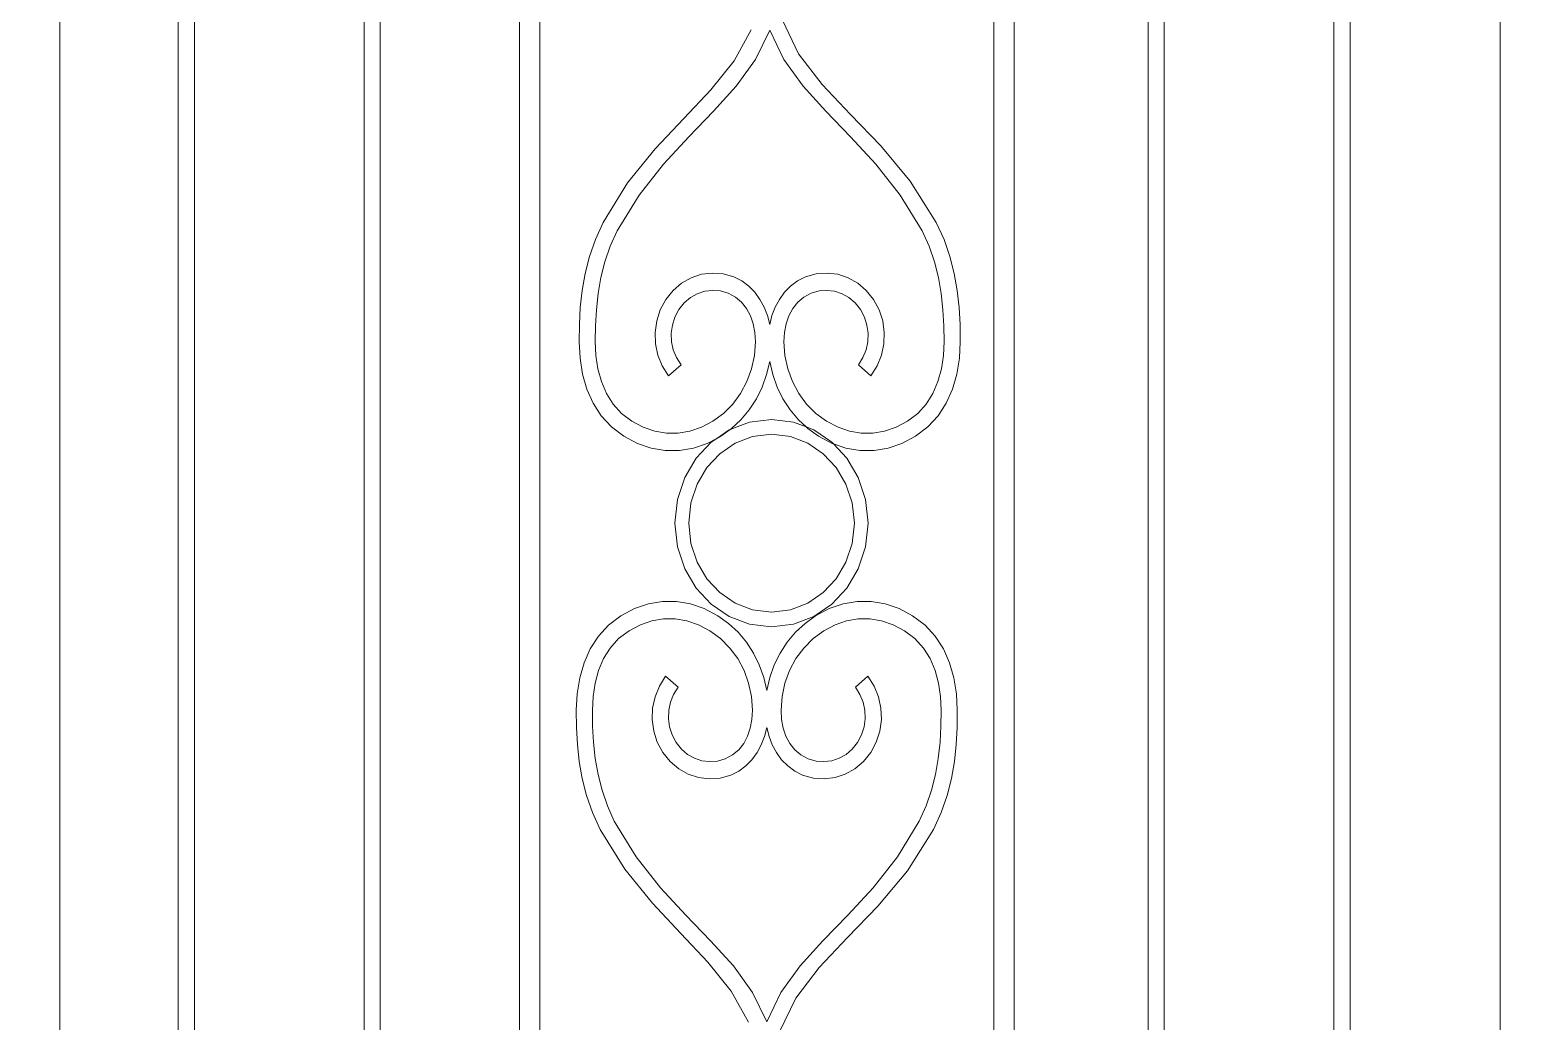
# Model space of a CAD drawing. Header units: millimetres. Extents: x 1832547 to 2001569, y -558009 to -417808.
# Drawn here: x 1888791 to 1889493, y -523340 to -522876 of the extents above; entities that cross this region are included whole.
import ezdxf
from ezdxf.xclip import XClip

# ---------------------------------------------------------------- set-up
doc = ezdxf.new("R2010")
doc.units = ezdxf.units.MM
doc.header["$MEASUREMENT"] = 0
doc.header["$XCLIPFRAME"] = 0
doc.linetypes.add('HIDDEN', pattern=[9.525, 6.35, -3.175])
for name, color, linetype, lineweight in [('CA. HATCH', 250, 'CONTINUOUS', 9), ('CA. TUONG', 30, 'CONTINUOUS', 30), ('CA.dim 08', 8, 'CONTINUOUS', 13), ('CA.khuat 75', 75, 'HIDDEN', 9), ('CA.noi that 15', 15, 'CONTINUOUS', 9), ('CA.thay 145', 145, 'CONTINUOUS', 18), ('CA_manh 08', 8, 'CONTINUOUS', 9)]:
    doc.layers.add(name, color=color, linetype=linetype, lineweight=lineweight)

# ---------------------------------------------------------------- blocks, each defined once
blk = doc.blocks.new('\xad54t54')
at = {"layer": 'CA. HATCH'}
h = blk.add_hatch(dxfattribs=at)
h.set_pattern_fill('MUDST', color=256, scale=200, angle=45, double=1)
h.paths.add_polyline_path([(1844214.98, -519021.52), (1844865.11, -519021.52), (1844865.11, -516941.52), (1844214.98, -516941.52)])
h.paths.add_polyline_path([(1845703.34, -519021.52), (1845055.11, -519021.52), (1845055.11, -516941.52), (1845703.34, -516941.52)])
blk.add_lwpolyline([(1845703.34, -519021.52), (1845055.11, -519021.52), (1845055.11, -516941.52), (1845703.34, -516941.52)], close=True, dxfattribs=at)
at = {"layer": 'CA.dim 08'}
for points in [[(1844209.98, -519026.52), (1844870.11, -519026.52), (1844870.11, -516936.52), (1844209.98, -516936.52)], [(1845708.34, -519026.52), (1845050.11, -519026.52), (1845050.11, -516936.52), (1845708.34, -516936.52)], [(1844214.98, -519021.52), (1844865.11, -519021.52), (1844865.11, -516941.52), (1844214.98, -516941.52)]]:
    blk.add_lwpolyline(points, close=True, dxfattribs=at)
at = {"layer": 'CA.khuat 75', "ltscale": 20}
for points in [[(1844114.98, -516846.52), (1844960.11, -517981.52), (1844113.09, -519116.52)], [(1845798.34, -516846.52), (1844960.11, -517981.52), (1845800.23, -519116.52)]]:
    blk.add_lwpolyline(points, dxfattribs=at)
at = {"layer": 'CA.noi that 15'}
for points in [[(1844199.98, -519036.52), (1844880.11, -519036.52), (1844880.11, -516926.52), (1844199.98, -516926.52)], [(1845718.34, -519036.52), (1845040.11, -519036.52), (1845040.11, -516926.52), (1845718.34, -516926.52)]]:
    blk.add_lwpolyline(points, close=True, dxfattribs=at)
at = {"layer": 'CA.thay 145'}
for points in [[(1844119.98, -519116.52), (1844960.11, -519116.52), (1844960.11, -516846.52), (1844119.98, -516846.52)], [(1845800.23, -519116.52), (1844960.11, -519116.52), (1844960.11, -516846.52), (1845800.23, -516846.52)], [(1844179.98, -519056.52), (1844900.11, -519056.52), (1844900.11, -516906.52), (1844179.98, -516906.52)], [(1845738.34, -519056.52), (1845020.11, -519056.52), (1845020.11, -516906.52), (1845738.34, -516906.52)]]:
    blk.add_lwpolyline(points, close=True, dxfattribs=at)

msp = doc.modelspace()

# ---------------------------------------------------------------- linework, layer by layer
at = {"layer": 'CA_manh 08'}
for p, q in [((1889479.5, -522740.22), (1889479.5, -523473.58)), ((1888805.25, -523363.42), (1888805.25, -522851.15)), ((1888860.67, -522851.15), (1888860.67, -523363.42)), ((1888868.23, -523361.66), (1888868.23, -522851.77)), ((1888947.69, -522852.13), (1888947.69, -523368.31)), ((1888955.25, -523363.42), (1888955.25, -522851.15)), ((1889020.42, -522851.15), (1889020.42, -523363.42)), ((1889029.88, -523363.42), (1889029.88, -522851.15)), ((1889242.49, -522851.15), (1889242.49, -523363.42)), ((1889251.95, -523363.42), (1889251.95, -522851.15)), ((1889314.67, -522851.15), (1889314.67, -523363.42)), ((1889322.23, -522852.13), (1889322.23, -523368.31)), ((1889401.69, -522851.77), (1889401.69, -523361.66)), ((1889409.25, -523363.42), (1889409.25, -522851.15)), ((1889143.49, -522871.46), (1889151.07, -522887.24)), ((1889120.87, -522890.55), (1889128.93, -522875.93)), ((1889137.54, -522876.16), (1889130.92, -522889.88)), ((1889144.16, -522889.88), (1889137.54, -522876.16)), ((1889151.07, -522887.24), (1889162.13, -522901.59)), ((1889109.99, -522904.1), (1889120.87, -522890.55)), ((1889130.92, -522889.88), (1889121.92, -522902.27)), ((1889153.15, -522902.27), (1889144.16, -522889.88)), ((1889162.13, -522901.59), (1889175.38, -522915.58)), ((1889097.34, -522917.51), (1889109.99, -522904.1)), ((1889121.92, -522902.27), (1889111.26, -522914.08)), ((1889163.81, -522914.08), (1889153.15, -522902.27)), ((1889111.26, -522914.08), (1889099.65, -522926.04)), ((1889175.43, -522926.04), (1889163.81, -522914.08)), ((1889175.38, -522915.58), (1889189.54, -522930.28)), ((1889084.01, -522931.7), (1889097.34, -522917.51)), ((1889099.65, -522926.04), (1889087.79, -522938.87)), ((1889187.29, -522938.87), (1889175.43, -522926.04)), ((1889071.06, -522947.61), (1889084.01, -522931.7)), ((1889189.54, -522930.28), (1889203.35, -522946.78)), ((1889087.79, -522938.87), (1889076.39, -522953.32)), ((1889198.69, -522953.32), (1889187.29, -522938.87)), ((1889059.55, -522966.16), (1889071.06, -522947.61)), ((1889203.35, -522946.78), (1889215.52, -522966.16)), ((1889076.39, -522953.32), (1889066.16, -522970.11)), ((1889208.91, -522970.11), (1889198.69, -522953.32)), ((1889055.93, -522974.08), (1889059.55, -522966.16)), ((1889066.16, -522970.11), (1889062.93, -522977.23)), ((1889212.15, -522977.23), (1889208.91, -522970.11)), ((1889215.52, -522966.16), (1889219.15, -522974.08)), ((1889053.15, -522982.02), (1889055.93, -522974.08)), ((1889062.93, -522977.23), (1889060.42, -522984.53)), ((1889214.66, -522984.53), (1889212.15, -522977.23)), ((1889219.15, -522974.08), (1889221.93, -522982.02)), ((1889051.11, -522989.98), (1889053.15, -522982.02)), ((1889060.42, -522984.53), (1889058.56, -522991.95)), ((1889216.52, -522991.95), (1889214.66, -522984.53)), ((1889221.93, -522982.02), (1889223.96, -522989.98)), ((1889049.72, -522997.96), (1889051.11, -522989.98)), ((1889058.56, -522991.95), (1889057.26, -522999.45)), ((1889096.32, -522994.52), (1889100.79, -522992)), ((1889100.79, -522992), (1889105.6, -522990.41)), ((1889105.6, -522990.41), (1889110.61, -522989.8)), ((1889110.61, -522989.8), (1889115.7, -522990.19)), ((1889115.7, -522990.19), (1889120.74, -522991.64)), ((1889120.74, -522991.64), (1889124.47, -522993.51)), ((1889150.61, -522993.51), (1889154.33, -522991.64)), ((1889154.33, -522991.64), (1889159.38, -522990.19)), ((1889159.38, -522990.19), (1889164.47, -522989.8)), ((1889164.47, -522989.8), (1889169.48, -522990.41)), ((1889169.48, -522990.41), (1889174.29, -522992)), ((1889174.29, -522992), (1889178.76, -522994.52)), ((1889217.82, -522999.45), (1889216.52, -522991.95)), ((1889223.96, -522989.98), (1889225.36, -522997.96)), ((1889048.86, -523005.95), (1889049.72, -522997.96)), ((1889057.26, -522999.45), (1889056.43, -523006.98)), ((1889088.91, -523002.16), (1889092.32, -522997.92)), ((1889092.32, -522997.92), (1889096.32, -522994.52)), ((1889103.67, -522999.51), (1889100.44, -523001.33)), ((1889107.14, -522998.36), (1889103.67, -522999.51)), ((1889110.76, -522997.91), (1889107.14, -522998.36)), ((1889114.45, -522998.2), (1889110.76, -522997.91)), ((1889118.1, -522999.25), (1889114.45, -522998.2)), ((1889121.53, -523001.06), (1889118.1, -522999.25)), ((1889124.47, -522993.51), (1889127.76, -522995.92)), ((1889127.76, -522995.92), (1889130.6, -522998.81)), ((1889130.6, -522998.81), (1889133, -523002.12)), ((1889142.08, -523002.12), (1889144.48, -522998.81)), ((1889144.48, -522998.81), (1889147.32, -522995.92)), ((1889147.32, -522995.92), (1889150.61, -522993.51)), ((1889156.98, -522999.25), (1889153.55, -523001.06)), ((1889160.63, -522998.2), (1889156.98, -522999.25)), ((1889164.32, -522997.91), (1889160.63, -522998.2)), ((1889167.94, -522998.36), (1889164.32, -522997.91)), ((1889171.41, -522999.51), (1889167.94, -522998.36)), ((1889174.64, -523001.33), (1889171.41, -522999.51)), ((1889178.76, -522994.52), (1889182.76, -522997.92)), ((1889182.76, -522997.92), (1889186.17, -523002.16)), ((1889218.65, -523006.98), (1889217.82, -522999.45)), ((1889225.36, -522997.96), (1889226.22, -523005.95)), ((1889048.44, -523013.96), (1889048.86, -523005.95)), ((1889056.43, -523006.98), (1889056.01, -523014.48)), ((1889084.64, -523012.2), (1889086.31, -523007.02)), ((1889086.31, -523007.02), (1889088.91, -523002.16)), ((1889095.08, -523006.86), (1889093.19, -523010.39)), ((1889097.55, -523003.79), (1889095.08, -523006.86)), ((1889100.44, -523001.33), (1889097.55, -523003.79)), ((1889124.41, -523003.47), (1889121.53, -523001.06)), ((1889126.74, -523006.41), (1889124.41, -523003.47)), ((1889128.55, -523009.8), (1889126.74, -523006.41)), ((1889133, -523002.12), (1889134.96, -523005.79)), ((1889134.96, -523005.79), (1889136.47, -523009.75)), ((1889138.61, -523009.75), (1889140.12, -523005.79)), ((1889140.12, -523005.79), (1889142.08, -523002.12)), ((1889148.33, -523006.41), (1889146.53, -523009.8)), ((1889150.67, -523003.47), (1889148.33, -523006.41)), ((1889153.55, -523001.06), (1889150.67, -523003.47)), ((1889177.53, -523003.79), (1889174.64, -523001.33)), ((1889180, -523006.86), (1889177.53, -523003.79)), ((1889181.89, -523010.39), (1889180, -523006.86)), ((1889186.17, -523002.16), (1889188.77, -523007.02)), ((1889188.77, -523007.02), (1889190.44, -523012.2)), ((1889219.07, -523014.48), (1889218.65, -523006.98)), ((1889226.22, -523005.95), (1889226.64, -523013.96)), ((1889048.34, -523021.98), (1889048.44, -523013.96)), ((1889083.91, -523017.57), (1889084.64, -523012.2)), ((1889091.99, -523014.15), (1889091.47, -523018.03)), ((1889093.19, -523010.39), (1889091.99, -523014.15)), ((1889129.82, -523013.57), (1889128.55, -523009.8)), ((1889130.58, -523017.66), (1889129.82, -523013.57)), ((1889136.47, -523009.75), (1889137.54, -523013.96)), ((1889137.54, -523013.96), (1889138.61, -523009.75)), ((1889145.26, -523013.57), (1889144.5, -523017.66)), ((1889146.53, -523009.8), (1889145.26, -523013.57)), ((1889183.09, -523014.15), (1889181.89, -523010.39)), ((1889183.61, -523018.03), (1889183.09, -523014.15)), ((1889190.44, -523012.2), (1889191.17, -523017.57)), ((1889226.64, -523013.96), (1889226.74, -523021.98)), ((1889056.01, -523014.48), (1889055.91, -523021.92)), ((1889084.1, -523022.96), (1889083.91, -523017.57)), ((1889091.47, -523018.03), (1889091.61, -523021.94)), ((1889130.84, -523021.98), (1889130.58, -523017.66)), ((1889144.5, -523017.66), (1889144.24, -523021.98)), ((1889183.47, -523021.94), (1889183.61, -523018.03)), ((1889191.17, -523017.57), (1889190.98, -523022.96)), ((1889219.17, -523021.92), (1889219.07, -523014.48)), ((1889048.75, -523029.69), (1889048.34, -523021.98)), ((1889055.91, -523021.92), (1889056.23, -523028.42)), ((1889056.23, -523028.42), (1889057.17, -523034.69)), ((1889085.21, -523028.25), (1889084.1, -523022.96)), ((1889087.24, -523033.28), (1889085.21, -523028.25)), ((1889091.61, -523021.94), (1889092.43, -523025.77)), ((1889092.43, -523025.77), (1889093.9, -523029.41)), ((1889129.05, -523034.72), (1889130.39, -523028.47)), ((1889130.39, -523028.47), (1889130.84, -523021.98)), ((1889144.24, -523021.98), (1889144.69, -523028.47)), ((1889144.69, -523028.47), (1889146.02, -523034.72)), ((1889181.18, -523029.41), (1889182.65, -523025.77)), ((1889182.65, -523025.77), (1889183.47, -523021.94)), ((1889189.87, -523028.25), (1889187.84, -523033.28)), ((1889190.98, -523022.96), (1889189.87, -523028.25)), ((1889217.91, -523034.69), (1889218.85, -523028.42)), ((1889218.85, -523028.42), (1889219.17, -523021.92)), ((1889226.74, -523021.98), (1889226.33, -523029.69)), ((1889049.95, -523037.12), (1889048.75, -523029.69)), ((1889057.17, -523034.69), (1889058.78, -523040.62)), ((1889090.18, -523037.91), (1889087.24, -523033.28)), ((1889096.03, -523032.76), (1889090.18, -523037.91)), ((1889093.9, -523029.41), (1889096.03, -523032.76)), ((1889126.89, -523040.63), (1889129.05, -523034.72)), ((1889137.54, -523031.22), (1889136.13, -523037.34)), ((1889138.95, -523037.34), (1889137.54, -523031.22)), ((1889146.02, -523034.72), (1889148.19, -523040.63)), ((1889179.05, -523032.76), (1889181.18, -523029.41)), ((1889184.9, -523037.91), (1889179.05, -523032.76)), ((1889187.84, -523033.28), (1889184.9, -523037.91)), ((1889216.3, -523040.62), (1889217.91, -523034.69)), ((1889226.33, -523029.69), (1889225.13, -523037.12)), ((1889051.98, -523044.16), (1889049.95, -523037.12)), ((1889058.78, -523040.62), (1889061.13, -523046.12)), ((1889123.94, -523046.13), (1889126.89, -523040.63)), ((1889136.13, -523037.34), (1889134.05, -523043.19)), ((1889141.03, -523043.19), (1889138.95, -523037.34)), ((1889148.19, -523040.63), (1889151.14, -523046.13)), ((1889213.95, -523046.12), (1889216.3, -523040.62)), ((1889225.13, -523037.12), (1889223.1, -523044.16)), ((1889054.88, -523050.7), (1889051.98, -523044.16)), ((1889061.13, -523046.12), (1889064.25, -523051.11)), ((1889120.26, -523051.11), (1889123.94, -523046.13)), ((1889131.33, -523048.71), (1889128, -523053.84)), ((1889134.05, -523043.19), (1889131.33, -523048.71)), ((1889143.75, -523048.71), (1889141.03, -523043.19)), ((1889147.08, -523053.84), (1889143.75, -523048.71)), ((1889151.14, -523046.13), (1889154.82, -523051.11)), ((1889210.83, -523051.11), (1889213.95, -523046.12)), ((1889223.1, -523044.16), (1889220.2, -523050.7)), ((1889058.7, -523056.63), (1889054.88, -523050.7)), ((1889064.25, -523051.11), (1889068.2, -523055.48)), ((1889068.2, -523055.48), (1889073.05, -523059.16)), ((1889110.89, -523059.16), (1889115.89, -523055.48)), ((1889115.89, -523055.48), (1889120.26, -523051.11)), ((1889128, -523053.84), (1889124.1, -523058.5)), ((1889150.98, -523058.5), (1889147.08, -523053.84)), ((1889154.82, -523051.11), (1889159.18, -523055.48)), ((1889159.18, -523055.48), (1889164.19, -523059.16)), ((1889202.03, -523059.16), (1889206.87, -523055.48)), ((1889206.87, -523055.48), (1889210.83, -523051.11)), ((1889220.2, -523050.7), (1889216.38, -523056.63)), ((1889063.48, -523061.83), (1889058.7, -523056.63)), ((1889069.26, -523066.19), (1889063.48, -523061.83)), ((1889073.05, -523059.16), (1889078.39, -523061.98)), ((1889078.39, -523061.98), (1889083.8, -523063.86)), ((1889100.15, -523063.85), (1889105.55, -523061.97)), ((1889105.55, -523061.97), (1889110.89, -523059.16)), ((1889112.79, -523067.19), (1889118.52, -523063.27)), ((1889119.05, -523063.07), (1889114.68, -523066.19)), ((1889118.52, -523063.27), (1889119.05, -523063.07)), ((1889128.03, -523059.62), (1889119.05, -523063.07)), ((1889119.05, -523063.07), (1889119.64, -523062.64)), ((1889124.1, -523058.5), (1889119.64, -523062.64)), ((1889128.03, -523059.62), (1889138.39, -523058.33)), ((1889138.39, -523058.33), (1889148.75, -523059.62)), ((1889154.6, -523061.86), (1889148.75, -523059.62)), ((1889150.98, -523058.5), (1889154.6, -523061.86)), ((1889155.43, -523062.64), (1889154.6, -523061.86)), ((1889154.6, -523061.86), (1889158.27, -523063.27)), ((1889160.4, -523066.19), (1889155.43, -523062.64)), ((1889158.27, -523063.27), (1889166.66, -523069.01)), ((1889164.19, -523059.16), (1889169.53, -523061.97)), ((1889169.53, -523061.97), (1889174.93, -523063.85)), ((1889196.69, -523061.98), (1889191.28, -523063.86)), ((1889196.69, -523061.98), (1889202.03, -523059.16)), ((1889211.6, -523061.83), (1889205.82, -523066.19)), ((1889216.38, -523056.63), (1889211.6, -523061.83)), ((1889069.26, -523066.19), (1889075.63, -523069.54)), ((1889082.12, -523071.78), (1889075.63, -523069.54)), ((1889083.8, -523063.86), (1889089.25, -523064.8)), ((1889089.25, -523064.8), (1889094.7, -523064.8)), ((1889094.7, -523064.8), (1889100.15, -523063.85)), ((1889108.31, -523069.54), (1889101.82, -523071.78)), ((1889103.12, -523076.53), (1889110.12, -523069.01)), ((1889108.31, -523069.54), (1889112.79, -523067.19)), ((1889112.79, -523067.19), (1889110.12, -523069.01)), ((1889114.68, -523066.19), (1889112.79, -523067.19)), ((1889121.35, -523069.49), (1889114.15, -523074.41)), ((1889129.51, -523066.35), (1889121.35, -523069.49)), ((1889138.39, -523065.25), (1889129.51, -523066.35)), ((1889147.28, -523066.35), (1889138.39, -523065.25)), ((1889155.44, -523069.49), (1889147.28, -523066.35)), ((1889162.63, -523074.41), (1889155.44, -523069.49)), ((1889166.77, -523069.54), (1889160.4, -523066.19)), ((1889166.66, -523069.01), (1889167.34, -523069.74)), ((1889167.34, -523069.74), (1889166.77, -523069.54)), ((1889167.34, -523069.74), (1889173.26, -523071.78)), ((1889173.67, -523076.53), (1889167.34, -523069.74)), ((1889174.93, -523063.85), (1889180.38, -523064.8)), ((1889180.38, -523064.8), (1889185.83, -523064.8)), ((1889185.83, -523064.8), (1889191.28, -523063.86)), ((1889199.45, -523069.54), (1889192.96, -523071.78)), ((1889205.82, -523066.19), (1889199.45, -523069.54)), ((1889088.68, -523072.89), (1889082.12, -523071.78)), ((1889088.68, -523072.89), (1889095.26, -523072.89)), ((1889095.26, -523072.89), (1889101.82, -523071.78)), ((1889097.78, -523085.55), (1889103.12, -523076.53)), ((1889114.15, -523074.41), (1889108.14, -523080.86)), ((1889168.64, -523080.86), (1889162.63, -523074.41)), ((1889179.82, -523072.89), (1889173.26, -523071.78)), ((1889173.67, -523076.53), (1889179.01, -523085.55)), ((1889186.4, -523072.89), (1889179.82, -523072.89)), ((1889192.96, -523071.78), (1889186.4, -523072.89)), ((1889108.14, -523080.86), (1889103.56, -523088.59)), ((1889173.22, -523088.59), (1889168.64, -523080.86)), ((1889094.37, -523095.77), (1889097.78, -523085.55)), ((1889103.56, -523088.59), (1889100.64, -523097.36)), ((1889176.14, -523097.36), (1889173.22, -523088.59)), ((1889179.01, -523085.55), (1889182.41, -523095.77)), ((1889093.18, -523106.9), (1889094.37, -523095.77)), ((1889100.64, -523097.36), (1889099.62, -523106.9)), ((1889177.17, -523106.9), (1889176.14, -523097.36)), ((1889182.41, -523095.77), (1889183.61, -523106.9)), ((1889094.37, -523118.03), (1889093.18, -523106.9)), ((1889099.62, -523106.9), (1889100.64, -523116.44)), ((1889176.14, -523116.44), (1889177.17, -523106.9)), ((1889183.61, -523106.9), (1889182.41, -523118.03)), ((1889097.78, -523128.25), (1889094.37, -523118.03)), ((1889100.64, -523116.44), (1889103.56, -523125.21)), ((1889173.22, -523125.21), (1889176.14, -523116.44)), ((1889182.41, -523118.03), (1889179.01, -523128.25)), ((1889103.56, -523125.21), (1889108.14, -523132.94)), ((1889168.64, -523132.94), (1889173.22, -523125.21)), ((1889103.12, -523137.27), (1889097.78, -523128.25)), ((1889108.14, -523132.94), (1889114.15, -523139.39)), ((1889162.63, -523139.39), (1889168.64, -523132.94)), ((1889179.01, -523128.25), (1889173.67, -523137.27)), ((1889110.12, -523144.79), (1889103.12, -523137.27)), ((1889114.15, -523139.39), (1889121.35, -523144.31)), ((1889155.44, -523144.31), (1889162.63, -523139.39)), ((1889173.67, -523137.27), (1889166.66, -523144.79)), ((1889067.91, -523150.23), (1889074.28, -523146.88)), ((1889080.77, -523144.65), (1889074.28, -523146.88)), ((1889087.32, -523143.53), (1889080.77, -523144.65)), ((1889093.91, -523143.53), (1889087.32, -523143.53)), ((1889100.46, -523144.65), (1889093.91, -523143.53)), ((1889106.95, -523146.88), (1889100.46, -523144.65)), ((1889113.32, -523150.23), (1889106.95, -523146.88)), ((1889118.52, -523150.53), (1889110.12, -523144.79)), ((1889121.35, -523144.31), (1889129.51, -523147.45)), ((1889129.51, -523147.45), (1889138.39, -523148.55)), ((1889138.39, -523148.55), (1889147.28, -523147.45)), ((1889147.28, -523147.45), (1889155.44, -523144.31)), ((1889166.66, -523144.79), (1889158.27, -523150.53)), ((1889165.42, -523146.88), (1889159.05, -523150.23)), ((1889171.91, -523144.65), (1889165.42, -523146.88)), ((1889178.46, -523143.53), (1889171.91, -523144.65)), ((1889185.05, -523143.53), (1889178.46, -523143.53)), ((1889191.6, -523144.65), (1889185.05, -523143.53)), ((1889198.09, -523146.88), (1889191.6, -523144.65)), ((1889204.46, -523150.23), (1889198.09, -523146.88)), ((1889062.12, -523154.6), (1889057.35, -523159.8)), ((1889067.91, -523150.23), (1889062.12, -523154.6)), ((1889071.69, -523157.27), (1889077.04, -523154.45)), ((1889077.04, -523154.45), (1889082.45, -523152.57)), ((1889082.45, -523152.57), (1889087.89, -523151.63)), ((1889087.89, -523151.63), (1889093.35, -523151.63)), ((1889093.35, -523151.63), (1889098.79, -523152.57)), ((1889098.79, -523152.57), (1889104.2, -523154.45)), ((1889104.2, -523154.45), (1889109.54, -523157.27)), ((1889118.29, -523153.79), (1889113.32, -523150.23)), ((1889122.74, -523157.93), (1889118.29, -523153.79)), ((1889128.03, -523154.19), (1889118.52, -523150.53)), ((1889138.39, -523155.47), (1889128.03, -523154.19)), ((1889148.75, -523154.19), (1889138.39, -523155.47)), ((1889158.27, -523150.53), (1889148.75, -523154.19)), ((1889154.08, -523153.79), (1889149.63, -523157.93)), ((1889159.05, -523150.23), (1889154.08, -523153.79)), ((1889162.83, -523157.27), (1889168.17, -523154.45)), ((1889168.17, -523154.45), (1889173.58, -523152.57)), ((1889173.58, -523152.57), (1889179.02, -523151.63)), ((1889179.02, -523151.63), (1889184.48, -523151.63)), ((1889184.48, -523151.63), (1889189.92, -523152.57)), ((1889195.33, -523154.45), (1889189.92, -523152.57)), ((1889195.33, -523154.45), (1889200.68, -523157.27)), ((1889210.25, -523154.6), (1889204.46, -523150.23)), ((1889215.02, -523159.8), (1889210.25, -523154.6)), ((1889057.35, -523159.8), (1889053.53, -523165.72)), ((1889062.89, -523165.32), (1889066.85, -523160.95)), ((1889066.85, -523160.95), (1889071.69, -523157.27)), ((1889109.54, -523157.27), (1889114.54, -523160.95)), ((1889114.54, -523160.95), (1889118.91, -523165.32)), ((1889126.65, -523162.59), (1889122.74, -523157.93)), ((1889149.63, -523157.93), (1889145.72, -523162.59)), ((1889153.46, -523165.32), (1889157.83, -523160.95)), ((1889157.83, -523160.95), (1889162.83, -523157.27)), ((1889200.68, -523157.27), (1889205.52, -523160.95)), ((1889205.52, -523160.95), (1889209.48, -523165.32)), ((1889218.84, -523165.72), (1889215.02, -523159.8)), ((1889053.53, -523165.72), (1889050.63, -523172.26)), ((1889059.77, -523170.31), (1889062.89, -523165.32)), ((1889118.91, -523165.32), (1889122.59, -523170.3)), ((1889129.97, -523167.71), (1889126.65, -523162.59)), ((1889132.69, -523173.23), (1889129.97, -523167.71)), ((1889142.39, -523167.71), (1889139.68, -523173.23)), ((1889145.72, -523162.59), (1889142.39, -523167.71)), ((1889149.78, -523170.3), (1889153.46, -523165.32)), ((1889209.48, -523165.32), (1889212.6, -523170.31)), ((1889221.74, -523172.26), (1889218.84, -523165.72)), ((1889050.63, -523172.26), (1889048.6, -523179.3)), ((1889055.81, -523181.74), (1889057.43, -523175.81)), ((1889057.43, -523175.81), (1889059.77, -523170.31)), ((1889122.59, -523170.3), (1889125.54, -523175.79)), ((1889125.54, -523175.79), (1889127.7, -523181.71)), ((1889134.77, -523179.09), (1889132.69, -523173.23)), ((1889139.68, -523173.23), (1889137.6, -523179.09)), ((1889144.67, -523181.71), (1889146.83, -523175.79)), ((1889146.83, -523175.79), (1889149.78, -523170.3)), ((1889212.6, -523170.31), (1889214.94, -523175.81)), ((1889214.94, -523175.81), (1889216.56, -523181.74)), ((1889223.77, -523179.3), (1889221.74, -523172.26)), ((1889048.6, -523179.3), (1889047.4, -523186.74)), ((1889054.87, -523188), (1889055.81, -523181.74)), ((1889088.82, -523178.51), (1889085.89, -523183.14)), ((1889094.68, -523183.67), (1889088.82, -523178.51)), ((1889127.7, -523181.71), (1889129.03, -523187.96)), ((1889136.18, -523185.21), (1889134.77, -523179.09)), ((1889137.6, -523179.09), (1889136.18, -523185.21)), ((1889143.34, -523187.96), (1889144.67, -523181.71)), ((1889183.54, -523178.51), (1889177.69, -523183.67)), ((1889186.48, -523183.14), (1889183.54, -523178.51)), ((1889216.56, -523181.74), (1889217.5, -523188)), ((1889224.97, -523186.74), (1889223.77, -523179.3)), ((1889047.4, -523186.74), (1889046.99, -523194.45)), ((1889054.55, -523194.51), (1889054.87, -523188)), ((1889083.86, -523188.18), (1889082.75, -523193.46)), ((1889085.89, -523183.14), (1889083.86, -523188.18)), ((1889091.07, -523190.66), (1889092.55, -523187.02)), ((1889092.55, -523187.02), (1889094.68, -523183.67)), ((1889129.03, -523187.96), (1889129.48, -523194.44)), ((1889142.89, -523194.44), (1889143.34, -523187.96)), ((1889177.69, -523183.67), (1889179.82, -523187.02)), ((1889179.82, -523187.02), (1889181.3, -523190.66)), ((1889188.51, -523188.18), (1889186.48, -523183.14)), ((1889189.62, -523193.46), (1889188.51, -523188.18)), ((1889217.5, -523188), (1889217.82, -523194.51)), ((1889225.38, -523194.45), (1889224.97, -523186.74)), ((1889046.99, -523194.45), (1889047.08, -523202.47)), ((1889054.66, -523201.95), (1889054.55, -523194.51)), ((1889082.75, -523193.46), (1889082.55, -523198.86)), ((1889090.11, -523198.4), (1889090.26, -523194.49)), ((1889090.26, -523194.49), (1889091.07, -523190.66)), ((1889129.48, -523194.44), (1889129.23, -523198.77)), ((1889143.14, -523198.77), (1889142.89, -523194.44)), ((1889181.3, -523190.66), (1889182.11, -523194.49)), ((1889182.11, -523194.49), (1889182.26, -523198.4)), ((1889189.82, -523198.86), (1889189.62, -523193.46)), ((1889217.82, -523194.51), (1889217.71, -523201.95)), ((1889225.29, -523202.47), (1889225.38, -523194.45)), ((1889047.08, -523202.47), (1889047.51, -523210.47)), ((1889055.08, -523209.45), (1889054.66, -523201.95)), ((1889082.55, -523198.86), (1889083.29, -523204.22)), ((1889090.64, -523202.28), (1889090.11, -523198.4)), ((1889091.84, -523206.04), (1889090.64, -523202.28)), ((1889128.47, -523202.86), (1889127.19, -523206.63)), ((1889129.23, -523198.77), (1889128.47, -523202.86)), ((1889135.12, -523206.67), (1889136.18, -523202.47)), ((1889136.18, -523202.47), (1889137.25, -523206.67)), ((1889143.9, -523202.86), (1889143.14, -523198.77)), ((1889145.18, -523206.63), (1889143.9, -523202.86)), ((1889181.73, -523202.28), (1889180.53, -523206.04)), ((1889182.26, -523198.4), (1889181.73, -523202.28)), ((1889189.08, -523204.22), (1889189.82, -523198.86)), ((1889217.71, -523201.95), (1889217.29, -523209.45)), ((1889224.86, -523210.47), (1889225.29, -523202.47)), ((1889047.51, -523210.47), (1889048.37, -523218.47)), ((1889055.9, -523216.98), (1889055.08, -523209.45)), ((1889083.29, -523204.22), (1889084.95, -523209.41)), ((1889084.95, -523209.41), (1889087.55, -523214.27)), ((1889093.72, -523209.56), (1889091.84, -523206.04)), ((1889096.19, -523212.63), (1889093.72, -523209.56)), ((1889125.39, -523210.02), (1889123.06, -523212.96)), ((1889127.19, -523206.63), (1889125.39, -523210.02)), ((1889131.65, -523214.31), (1889133.61, -523210.64)), ((1889133.61, -523210.64), (1889135.12, -523206.67)), ((1889137.25, -523206.67), (1889138.76, -523210.64)), ((1889138.76, -523210.64), (1889140.72, -523214.31)), ((1889146.98, -523210.02), (1889145.18, -523206.63)), ((1889149.31, -523212.96), (1889146.98, -523210.02)), ((1889178.65, -523209.56), (1889176.18, -523212.63)), ((1889180.53, -523206.04), (1889178.65, -523209.56)), ((1889184.82, -523214.27), (1889187.42, -523209.41)), ((1889187.42, -523209.41), (1889189.08, -523204.22)), ((1889217.29, -523209.45), (1889216.47, -523216.98)), ((1889224, -523218.47), (1889224.86, -523210.47)), ((1889057.2, -523224.48), (1889055.9, -523216.98)), ((1889087.55, -523214.27), (1889090.96, -523218.51)), ((1889099.08, -523215.1), (1889096.19, -523212.63)), ((1889102.31, -523216.92), (1889099.08, -523215.1)), ((1889105.78, -523218.07), (1889102.31, -523216.92)), ((1889109.41, -523218.51), (1889105.78, -523218.07)), ((1889116.75, -523217.17), (1889113.09, -523218.23)), ((1889120.18, -523215.36), (1889116.75, -523217.17)), ((1889123.06, -523212.96), (1889120.18, -523215.36)), ((1889126.4, -523220.51), (1889129.25, -523217.62)), ((1889129.25, -523217.62), (1889131.65, -523214.31)), ((1889140.72, -523214.31), (1889143.12, -523217.62)), ((1889143.12, -523217.62), (1889145.97, -523220.51)), ((1889152.19, -523215.36), (1889149.31, -523212.96)), ((1889155.62, -523217.17), (1889152.19, -523215.36)), ((1889159.28, -523218.23), (1889155.62, -523217.17)), ((1889166.59, -523218.07), (1889162.96, -523218.51)), ((1889170.06, -523216.92), (1889166.59, -523218.07)), ((1889173.29, -523215.1), (1889170.06, -523216.92)), ((1889176.18, -523212.63), (1889173.29, -523215.1)), ((1889181.41, -523218.51), (1889184.82, -523214.27)), ((1889216.47, -523216.98), (1889215.17, -523224.48)), ((1889048.37, -523218.47), (1889049.76, -523226.44)), ((1889059.07, -523231.9), (1889057.2, -523224.48)), ((1889090.96, -523218.51), (1889094.97, -523221.91)), ((1889094.97, -523221.91), (1889099.44, -523224.42)), ((1889099.44, -523224.42), (1889104.24, -523226.01)), ((1889113.09, -523218.23), (1889109.41, -523218.51)), ((1889114.35, -523226.24), (1889119.39, -523224.79)), ((1889119.39, -523224.79), (1889123.12, -523222.92)), ((1889123.12, -523222.92), (1889126.4, -523220.51)), ((1889145.97, -523220.51), (1889149.25, -523222.92)), ((1889149.25, -523222.92), (1889152.98, -523224.79)), ((1889152.98, -523224.79), (1889158.02, -523226.24)), ((1889162.96, -523218.51), (1889159.28, -523218.23)), ((1889168.13, -523226.01), (1889172.93, -523224.42)), ((1889172.93, -523224.42), (1889177.4, -523221.91)), ((1889177.4, -523221.91), (1889181.41, -523218.51)), ((1889215.17, -523224.48), (1889213.3, -523231.9)), ((1889222.61, -523226.44), (1889224, -523218.47)), ((1889049.76, -523226.44), (1889051.79, -523234.4)), ((1889061.58, -523239.2), (1889059.07, -523231.9)), ((1889104.24, -523226.01), (1889109.26, -523226.63)), ((1889109.26, -523226.63), (1889114.35, -523226.24)), ((1889158.02, -523226.24), (1889163.11, -523226.63)), ((1889163.11, -523226.63), (1889168.13, -523226.01)), ((1889213.3, -523231.9), (1889210.79, -523239.2)), ((1889220.58, -523234.4), (1889222.61, -523226.44)), ((1889051.79, -523234.4), (1889054.57, -523242.35)), ((1889217.8, -523242.35), (1889220.58, -523234.4)), ((1889054.57, -523242.35), (1889058.2, -523250.27)), ((1889064.81, -523246.31), (1889061.58, -523239.2)), ((1889210.79, -523239.2), (1889207.56, -523246.31)), ((1889214.17, -523250.27), (1889217.8, -523242.35)), ((1889058.2, -523250.27), (1889069.7, -523268.82)), ((1889075.03, -523263.11), (1889064.81, -523246.31)), ((1889207.56, -523246.31), (1889197.34, -523263.11)), ((1889202, -523269.65), (1889214.17, -523250.27)), ((1889086.43, -523277.55), (1889075.03, -523263.11)), ((1889197.34, -523263.11), (1889185.94, -523277.55)), ((1889069.7, -523268.82), (1889082.66, -523284.73)), ((1889188.19, -523286.15), (1889202, -523269.65)), ((1889098.29, -523290.39), (1889086.43, -523277.55)), ((1889185.94, -523277.55), (1889174.08, -523290.39)), ((1889082.66, -523284.73), (1889095.99, -523298.92)), ((1889174.02, -523300.85), (1889188.19, -523286.15)), ((1889109.91, -523302.35), (1889098.29, -523290.39)), ((1889174.08, -523290.39), (1889162.46, -523302.35)), ((1889095.99, -523298.92), (1889108.63, -523312.33)), ((1889160.77, -523314.84), (1889174.02, -523300.85)), ((1889120.57, -523314.16), (1889109.91, -523302.35)), ((1889162.46, -523302.35), (1889151.8, -523314.16)), ((1889108.63, -523312.33), (1889119.52, -523325.87)), ((1889129.56, -523326.55), (1889120.57, -523314.16)), ((1889151.8, -523314.16), (1889142.8, -523326.55)), ((1889149.72, -523329.18), (1889160.77, -523314.84)), ((1889119.52, -523325.87), (1889127.57, -523340.49)), ((1889136.18, -523340.26), (1889129.56, -523326.55)), ((1889142.8, -523326.55), (1889136.18, -523340.26)), ((1889142.13, -523344.97), (1889149.72, -523329.18))]:
    msp.add_line(p, q, dxfattribs=at)

# ---------------------------------------------------------------- block references
at = {"layer": 'CA. TUONG'}
ref = msp.add_blockref('\xad54t54', (44180.32, -4517.07), dxfattribs=at)
XClip(ref).set_block_clipping_path([(1843438.9221946723, -516556.1796094576), (1846481.2902095364, -516556.1796094576), (1846481.2902095364, -518126.5155681118), (1846283.6574753213, -518126.5155681118), (1846283.6574753213, -518183.6790261315), (1843641.2894604583, -518183.6790261315), (1843641.2894604583, -518126.5155681118), (1843438.9221946723, -518126.5155681118)])

doc.saveas('drawing.dxf')
